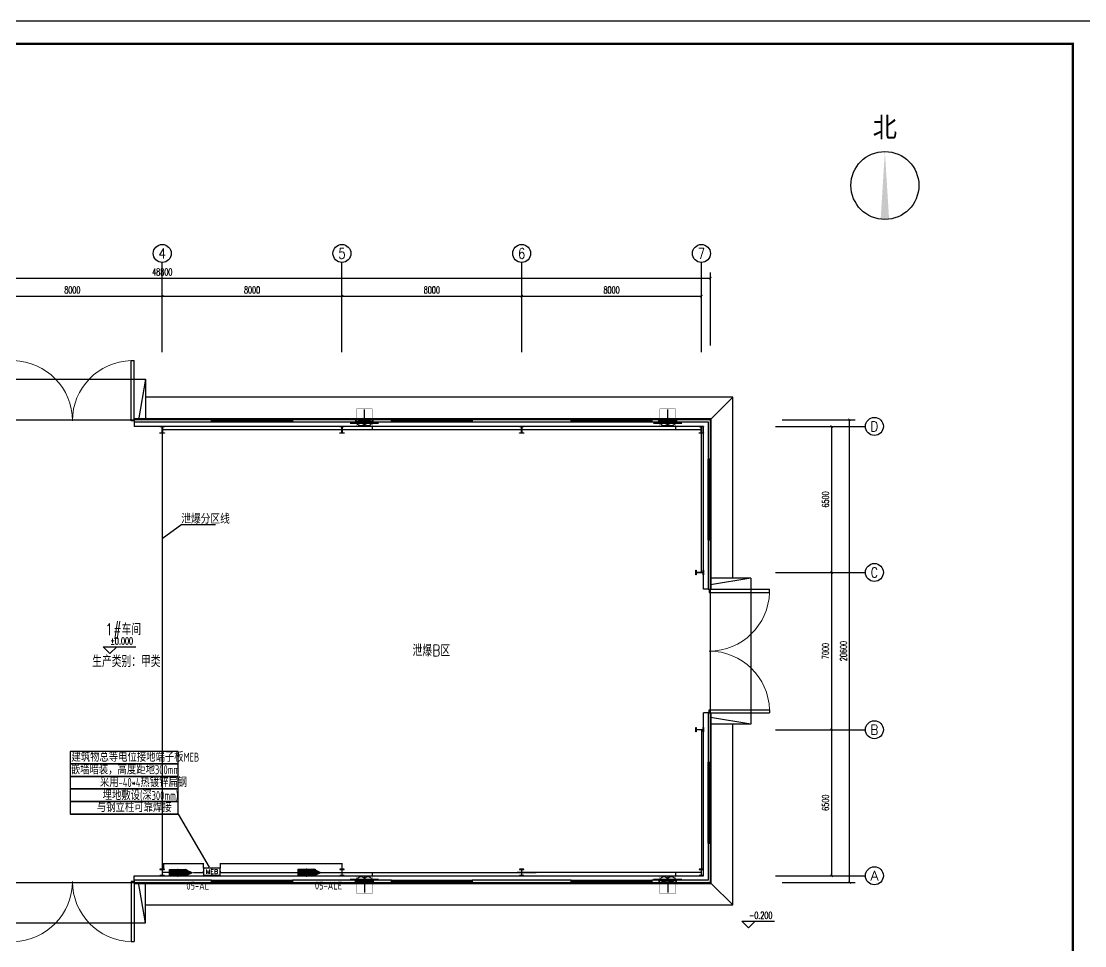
# Model space of a CAD drawing. Extents: x 1234595 to 2088511, y -80443 to 75292.
# Drawn here: x 1474440 to 1521779, y -42353 to -1201 of the extents above; entities that cross this region are included whole.
import ezdxf
from ezdxf.enums import TextEntityAlignment as Align

# ---------------------------------------------------------------- set-up
doc = ezdxf.new("R2010")
doc.units = 0
doc.header["$LTSCALE"] = 1000
doc.header["$MEASUREMENT"] = 0
doc.linetypes.add('CENTER2', pattern=[1.125, 0.75, -0.125, 0.125, -0.125])
doc.layers.get('0').update_dxf_attribs({"linetype": 'CONTINUOUS'})
doc.layers.get('Defpoints').update_dxf_attribs({"linetype": 'CONTINUOUS'})
for name, color, linetype in [('AXIS_TEXT', 7, 'CONTINUOUS'), ('DUCT-排烟中心线', 5, 'CENTER2'), ('DUCT-排烟管', 2, 'CONTINUOUS'), ('EQUIP-箱柜', 3, 'CONTINUOUS'), ('PUB_TITLE', 4, 'CONTINUOUS'), ('WIRE-接地', 4, 'CONTINUOUS'), ('建筑底图', 251, 'CONTINUOUS'), ('电气', 3, 'CONTINUOUS'), ('电气文字', 7, 'CONTINUOUS')]:
    doc.layers.add(name, color=color, linetype=linetype)
doc.styles.add('_HZTXT', font='txt.shx', dxfattribs={"width": 0.8, "bigfont": 'HZTXT.shx'})
doc.styles.add('_TCH_AXIS', font='COMPLEX', dxfattribs={"bigfont": 'GBCBIG'})
doc.styles.add('_TCH_DIM', font='SIMPLEX', dxfattribs={"bigfont": 'GBCBIG'})
doc.styles.add('_TCH_DIM_T3', font='SIMPLEX', dxfattribs={"width": 0.705882, "bigfont": 'GBCBIG'})
doc.styles.add('_TCH_LABEL', font='COMPLEX', dxfattribs={"bigfont": 'GBCBIG'})
doc.styles.add('_TEL_DIM', font='SIMPLEX', dxfattribs={"width": 0.8, "height": 3.5, "bigfont": 'HZTXT'})
doc.styles.add('COMPLEX', font='COMPLEX')
doc.styles.add('HT', font='')
doc.styles.add('SCEI', font='sceie.shx', dxfattribs={"width": 0.75, "bigfont": 'sceic.shx'})
doc.styles.add('TG_LINETYPE', font='sceie.shx', dxfattribs={"width": 0.7, "height": 3, "bigfont": 'sceic.shx'})
doc.styles.get('HT').set_extended_font_data('SimSun')
doc.linetypes.add('TG_接地', pattern='A,0.75,0,["/",TG_LINETYPE,S=0.05,R=-8.594367,X=-0.1,Y=-0.045],0.65,-0.13,0.13,-0.13', length=2)
doc.dimstyles.new('_TCH_ARCH&&100', dxfattribs={"dimtxt": 297.5, "dimasz": 100, "dimexe": 250, "dimexo": 300, "dimgap": 126.25, "dimtad": 1, "dimdec": 0, "dimzin": 0, "dimdsep": 46, "dimtxsty": '_TCH_DIM_T3', "dimblk": 'ARCHTICK', "dimcen": 0.09, "dimclrt": 7, "dimazin": 2, "dimtfac": 1, "dimtdec": 0, "dimtix": 1, "dimtmove": 2, "dimatfit": 3, "dimfxl": 0, "dimtolj": 1, "dimtzin": 0, "dimarcsym": 0})

# ---------------------------------------------------------------- blocks, each defined once
blk = doc.blocks.new('*X35')
at = {"color": 0}
for p, q in [((-250, 33), (-83, 200)), ((-250, 68), (-118, 200)), ((-250, 104), (-154, 200)), ((-250, 139), (-189, 200)), ((-250, 174), (-224, 200)), ((-247, 0), (-47, 200)), ((-212, 0), (-12, 200)), ((-177, 0), (23, 200)), ((-141, 0), (59, 200)), ((-106, 0), (94, 200)), ((-71, 0), (129, 200)), ((-35, 0), (165, 200)), ((0, 0), (200, 200)), ((35, 0), (235, 200)), ((71, 0), (250, 179)), ((106, 0), (250, 144)), ((141, 0), (250, 109)), ((177, 0), (250, 73)), ((212, 0), (250, 38)), ((247, 0), (250, 3))]:
    blk.add_line(p, q, dxfattribs=at)
blk = doc.blocks.new('$equip$00001421')
for p, q in [((0.75, 0.6), (-0.75, 0.6)), ((-0.75, 0.6), (-0.75, 0)), ((-0.75, 0), (0.75, 0)), ((0.75, 0), (0.75, 0.6))]:
    blk.add_line(p, q)
at = {"const_width": 0.6}
blk.add_lwpolyline([(-0.75, 0.3), (0.75, 0.3)], dxfattribs=at)
for p in [(-0.75, 0.3), (0, 0.6), (0, 0), (0.75, 0.3)]:
    blk.add_point(p)
at = {"xscale": 0.00300000000061118, "yscale": 0.00300000000061118, "zscale": 0.00300000000061118}
blk.add_blockref('*X35', (0, 0), dxfattribs=at)
at = {"style": '_TCH_LABEL', "flags": 9}
blk.add_attdef('A', (0, 0), '', height=0.00002, dxfattribs=at)
blk = doc.blocks.new('$equip_U$00000051(DK-xiezc)')
at = {"color": 7}
blk.add_lwpolyline([(0, -1.474, 0.6, 0, 0), (0, -2.093, 0, 0, 0)], format="xyseb", dxfattribs=at)
at = {"xscale": -1, "rotation": 270}
blk.add_blockref('$equip$00001421', (-0.3, -0.724), dxfattribs=at)
at = {"color": 7, "style": '_TEL_DIM', "flags": 1}
blk.add_attdef('A', text='', height=0.00002, dxfattribs=at).set_placement((0, 0), align=Align.MIDDLE_CENTER)
blk = doc.blocks.new('$equip$00002907')
for p, q in [((0.75, 0.6), (-0.75, 0.6)), ((-0.75, 0.6), (-0.75, 0)), ((-0.75, 0), (0.75, 0)), ((0.75, 0), (0.75, 0.6))]:
    blk.add_line(p, q)
at = {"const_width": 0.04}
blk.add_lwpolyline([(-0.75, 0.6), (-0.75, 0), (0.75, 0), (0.75, 0.6), (-0.75, 0.6), (-0.75, 0)], dxfattribs=at)
for p in [(-0.75, 0.3), (0, 0.6), (0, 0), (0.75, 0.3)]:
    blk.add_point(p)
at = {"color": 7, "style": '_TEL_DIM'}
blk.add_attdef('$TEXT$', text='', height=0.4, dxfattribs=at).set_placement((0, 0.3), align=Align.MIDDLE_CENTER)
at = {"color": 7, "style": '_TEL_DIM', "flags": 1}
for tag in ['A', 'REMARK']:
    blk.add_attdef(tag, text='', height=0.00002, dxfattribs=at).set_placement((0, 0), align=Align.MIDDLE_CENTER)
blk = doc.blocks.new('_NORTH')
blk.add_circle((0, 0), 1200)
blk.add_solid([(-1191, 149), (-1191, -149), (1200, 0)])
blk = doc.blocks.new('$DorLib2D$00000002')
for p, q in [((-0.5, 0), (-0.5, 0.4875)), ((-0.475, 0.4875), (-0.5, 0.4875)), ((-0.475, 0), (-0.475, 0.4875)), ((0.475, 0), (0.475, 0.4875)), ((0.475, 0.4875), (0.5, 0.4875)), ((0.5, 0), (0.5, 0.4875)), ((-0.5, 0), (-0.475, 0)), ((0.5, 0), (0.475, 0))]:
    blk.add_line(p, q)
at = {"lineweight": 13}
for centre, start, end in [((-0.4875, 0), 0, 88.53072), ((0.4875, 0), 91.46928, 180)]:
    blk.add_arc(centre, 0.4875, start, end, dxfattribs=at)
blk = doc.blocks.new('$TCHSYS$WIN2D')
for p, q in [((-0.5, 0.5), (0.5, 0.5)), ((-0.5, 0.5), (-0.5, -0.5)), ((0.5, 0.5), (0.5, -0.5)), ((0.5, 0.167), (-0.5, 0.167)), ((0.5, -0.167), (-0.5, -0.167)), ((-0.5, -0.5), (0.5, -0.5))]:
    blk.add_line(p, q)
blk = doc.blocks.new('_ArchTick')
at = {"color": 0, "linetype": 'ByBlock', "const_width": 0.4}
blk.add_lwpolyline([(-0.5, -0.5), (0.5, 0.5)], dxfattribs=at)
blk = doc.blocks.new('*D133')
at = {"layer": 'Defpoints', "color": 0, "transparency": 16777216}
for p in [(1508015, -32737), (1510515, -32737), (1508015, -39237)]:
    blk.add_point(p, dxfattribs=at)
at = {"layer": '建筑底图', "color": 0, "lineweight": -2, "transparency": 16777216}
for p, q in [((1508315, -32737), (1510765, -32737)), ((1510515, -39237), (1510515, -32737)), ((1508315, -39237), (1510765, -39237))]:
    blk.add_line(p, q, dxfattribs=at)
at = {"layer": '建筑底图', "color": 0, "lineweight": -2, "transparency": 16777216, "xscale": 100, "yscale": 100, "zscale": 100}
for p, rotation in [((1510515, -32737), 90), ((1510515, -39237), 270)]:
    blk.add_blockref('_ArchTick', p, dxfattribs=dict(at, rotation=rotation))
at = {"layer": '建筑底图', "color": 7, "transparency": 16777216, "insert": (1510240, -35987), "char_height": 297.5, "attachment_point": 5, "rotation": 90, "style": '_TCH_DIM_T3'}
blk.add_mtext('\\A1;6500', dxfattribs=at)
blk = doc.blocks.new('*D134')
at = {"layer": 'Defpoints', "color": 0, "transparency": 16777216}
for p in [(1508015, -25737), (1510515, -25737), (1508015, -32737)]:
    blk.add_point(p, dxfattribs=at)
at = {"layer": '建筑底图', "color": 0, "lineweight": -2, "transparency": 16777216}
for p, q in [((1508315, -25737), (1510765, -25737)), ((1510515, -32737), (1510515, -25737)), ((1508315, -32737), (1510765, -32737))]:
    blk.add_line(p, q, dxfattribs=at)
at = {"layer": '建筑底图', "color": 0, "lineweight": -2, "transparency": 16777216, "xscale": 100, "yscale": 100, "zscale": 100}
for p, rotation in [((1510515, -25737), 90), ((1510515, -32737), 270)]:
    blk.add_blockref('_ArchTick', p, dxfattribs=dict(at, rotation=rotation))
at = {"layer": '建筑底图', "color": 7, "transparency": 16777216, "insert": (1510240, -29237), "char_height": 297.5, "attachment_point": 5, "rotation": 90, "style": '_TCH_DIM_T3'}
blk.add_mtext('\\A1;7000', dxfattribs=at)
blk = doc.blocks.new('*D135')
at = {"layer": 'Defpoints', "color": 0, "transparency": 16777216}
for p in [(1508015, -19237), (1510515, -19237), (1508015, -25737)]:
    blk.add_point(p, dxfattribs=at)
at = {"layer": '建筑底图', "color": 0, "lineweight": -2, "transparency": 16777216}
for p, q in [((1508315, -19237), (1510765, -19237)), ((1510515, -25737), (1510515, -19237)), ((1508315, -25737), (1510765, -25737))]:
    blk.add_line(p, q, dxfattribs=at)
at = {"layer": '建筑底图', "color": 0, "lineweight": -2, "transparency": 16777216, "xscale": 100, "yscale": 100, "zscale": 100}
for p, rotation in [((1510515, -19237), 90), ((1510515, -25737), 270)]:
    blk.add_blockref('_ArchTick', p, dxfattribs=dict(at, rotation=rotation))
at = {"layer": '建筑底图', "color": 7, "transparency": 16777216, "insert": (1510240, -22487), "char_height": 297.5, "attachment_point": 5, "rotation": 90, "style": '_TCH_DIM_T3'}
blk.add_mtext('\\A1;6500', dxfattribs=at)
blk = doc.blocks.new('*D136')
at = {"layer": 'Defpoints', "color": 0, "transparency": 16777216}
for p in [(1508015, -18937), (1511315, -18937), (1508015, -39537)]:
    blk.add_point(p, dxfattribs=at)
at = {"layer": '建筑底图', "color": 0, "lineweight": -2, "transparency": 16777216}
for p, q in [((1508315, -18937), (1511565, -18937)), ((1511315, -39537), (1511315, -18937)), ((1508315, -39537), (1511565, -39537))]:
    blk.add_line(p, q, dxfattribs=at)
at = {"layer": '建筑底图', "color": 0, "lineweight": -2, "transparency": 16777216, "xscale": 100, "yscale": 100, "zscale": 100}
for p, rotation in [((1511315, -18937), 90), ((1511315, -39537), 270)]:
    blk.add_blockref('_ArchTick', p, dxfattribs=dict(at, rotation=rotation))
at = {"layer": '建筑底图', "color": 7, "transparency": 16777216, "insert": (1511040, -29237), "char_height": 297.5, "attachment_point": 5, "rotation": 90, "style": '_TCH_DIM_T3'}
blk.add_mtext('\\A1;20600', dxfattribs=at)
blk = doc.blocks.new('_AXISO')
blk.add_circle((0, 0), 0.5)
at = {"layer": 'AXIS_TEXT', "style": 'COMPLEX', "width": 1.041667}
blk.add_attdef('A', text='', height=0.56, dxfattribs=at).set_placement((-0.25, -0.28), (0.25, -0.28), align=Align.FIT)
blk = doc.blocks.new('*D139')
at = {"layer": 'Defpoints', "color": 0, "transparency": 16777216}
for p in [(1480715, -13437), (1472715, -15937), (1480715, -15937)]:
    blk.add_point(p, dxfattribs=at)
at = {"layer": '建筑底图', "color": 0, "lineweight": -2, "transparency": 16777216}
for p, q in [((1472715, -15637), (1472715, -13187)), ((1480715, -15637), (1480715, -13187)), ((1472715, -13437), (1480715, -13437))]:
    blk.add_line(p, q, dxfattribs=at)
at = {"layer": '建筑底图', "color": 0, "lineweight": -2, "transparency": 16777216, "xscale": 100, "yscale": 100, "zscale": 100, "rotation": 180}
blk.add_blockref('_ArchTick', (1472715, -13437), dxfattribs=at)
at = {"layer": '建筑底图', "color": 0, "lineweight": -2, "transparency": 16777216, "xscale": 100, "yscale": 100, "zscale": 100}
blk.add_blockref('_ArchTick', (1480715, -13437), dxfattribs=at)
at = {"layer": '建筑底图', "color": 7, "transparency": 16777216, "insert": (1476715, -13162), "char_height": 297.5, "attachment_point": 5, "style": '_TCH_DIM_T3'}
blk.add_mtext('\\A1;8000', dxfattribs=at)
blk = doc.blocks.new('*D140')
at = {"layer": 'Defpoints', "color": 0, "transparency": 16777216}
for p in [(1488715, -13437), (1480715, -15937), (1488715, -15937)]:
    blk.add_point(p, dxfattribs=at)
at = {"layer": '建筑底图', "color": 0, "lineweight": -2, "transparency": 16777216}
for p, q in [((1480715, -15637), (1480715, -13187)), ((1488715, -15637), (1488715, -13187)), ((1480715, -13437), (1488715, -13437))]:
    blk.add_line(p, q, dxfattribs=at)
at = {"layer": '建筑底图', "color": 0, "lineweight": -2, "transparency": 16777216, "xscale": 100, "yscale": 100, "zscale": 100, "rotation": 180}
blk.add_blockref('_ArchTick', (1480715, -13437), dxfattribs=at)
at = {"layer": '建筑底图', "color": 0, "lineweight": -2, "transparency": 16777216, "xscale": 100, "yscale": 100, "zscale": 100}
blk.add_blockref('_ArchTick', (1488715, -13437), dxfattribs=at)
at = {"layer": '建筑底图', "color": 7, "transparency": 16777216, "insert": (1484715, -13162), "char_height": 297.5, "attachment_point": 5, "style": '_TCH_DIM_T3'}
blk.add_mtext('\\A1;8000', dxfattribs=at)
blk = doc.blocks.new('*D141')
at = {"layer": 'Defpoints', "color": 0, "transparency": 16777216}
for p in [(1496715, -13437), (1488715, -15937), (1496715, -15937)]:
    blk.add_point(p, dxfattribs=at)
at = {"layer": '建筑底图', "color": 0, "lineweight": -2, "transparency": 16777216}
for p, q in [((1488715, -15637), (1488715, -13187)), ((1496715, -15637), (1496715, -13187)), ((1488715, -13437), (1496715, -13437))]:
    blk.add_line(p, q, dxfattribs=at)
at = {"layer": '建筑底图', "color": 0, "lineweight": -2, "transparency": 16777216, "xscale": 100, "yscale": 100, "zscale": 100, "rotation": 180}
blk.add_blockref('_ArchTick', (1488715, -13437), dxfattribs=at)
at = {"layer": '建筑底图', "color": 0, "lineweight": -2, "transparency": 16777216, "xscale": 100, "yscale": 100, "zscale": 100}
blk.add_blockref('_ArchTick', (1496715, -13437), dxfattribs=at)
at = {"layer": '建筑底图', "color": 7, "transparency": 16777216, "insert": (1492715, -13162), "char_height": 297.5, "attachment_point": 5, "style": '_TCH_DIM_T3'}
blk.add_mtext('\\A1;8000', dxfattribs=at)
blk = doc.blocks.new('*D142')
at = {"layer": 'Defpoints', "color": 0, "transparency": 16777216}
for p in [(1504715, -13437), (1496715, -15937), (1504715, -15937)]:
    blk.add_point(p, dxfattribs=at)
at = {"layer": '建筑底图', "color": 0, "lineweight": -2, "transparency": 16777216}
for p, q in [((1496715, -15637), (1496715, -13187)), ((1504715, -15637), (1504715, -13187)), ((1496715, -13437), (1504715, -13437))]:
    blk.add_line(p, q, dxfattribs=at)
at = {"layer": '建筑底图', "color": 0, "lineweight": -2, "transparency": 16777216, "xscale": 100, "yscale": 100, "zscale": 100, "rotation": 180}
blk.add_blockref('_ArchTick', (1496715, -13437), dxfattribs=at)
at = {"layer": '建筑底图', "color": 0, "lineweight": -2, "transparency": 16777216, "xscale": 100, "yscale": 100, "zscale": 100}
blk.add_blockref('_ArchTick', (1504715, -13437), dxfattribs=at)
at = {"layer": '建筑底图', "color": 7, "transparency": 16777216, "insert": (1500715, -13162), "char_height": 297.5, "attachment_point": 5, "style": '_TCH_DIM_T3'}
blk.add_mtext('\\A1;8000', dxfattribs=at)
blk = doc.blocks.new('*D143')
at = {"layer": 'Defpoints', "color": 0, "transparency": 16777216}
for p in [(1505115, -12637), (1456315, -15937), (1505115, -15937)]:
    blk.add_point(p, dxfattribs=at)
at = {"layer": '建筑底图', "color": 0, "lineweight": -2, "transparency": 16777216}
for p, q in [((1456315, -15637), (1456315, -12387)), ((1456315, -12637), (1505115, -12637)), ((1505115, -15637), (1505115, -12387))]:
    blk.add_line(p, q, dxfattribs=at)
at = {"layer": '建筑底图', "color": 0, "lineweight": -2, "transparency": 16777216, "xscale": 100, "yscale": 100, "zscale": 100, "rotation": 180}
blk.add_blockref('_ArchTick', (1456315, -12637), dxfattribs=at)
at = {"layer": '建筑底图', "color": 0, "lineweight": -2, "transparency": 16777216, "xscale": 100, "yscale": 100, "zscale": 100}
blk.add_blockref('_ArchTick', (1505115, -12637), dxfattribs=at)
at = {"layer": '建筑底图', "color": 7, "transparency": 16777216, "insert": (1480715, -12362), "char_height": 297.5, "attachment_point": 5, "style": '_TCH_DIM_T3'}
blk.add_mtext('\\A1;48800', dxfattribs=at)
blk = doc.blocks.new('SEF-550')
at = {"color": 2}
blk.add_line((-150, 630, -5400), (-150, -630, -5400), dxfattribs=at)
at = {"color": 2, "const_width": 20, "elevation": -2700}
blk.add_lwpolyline([(-300, 350), (-300, -350)], dxfattribs=at)
for centre in [(-150, 158, -2700), (-150, -157, -2700)]:
    blk.add_ellipse(centre, major_axis=(0, -158), ratio=0.68873)
at = {"layer": 'DUCT-排烟中心线'}
blk.add_line((0, 0), (-790, 0), dxfattribs=at)
at = {"layer": 'DUCT-排烟管', "const_width": 15}
for points in [[(0, 350), (-790, 350)], [(-790, 350), (-790, -350)], [(0, -350), (0, 350)], [(-790, -350), (0, -350)]]:
    blk.add_lwpolyline(points, dxfattribs=at)

msp = doc.modelspace()

# ---------------------------------------------------------------- hatches: boundary and pattern name
at = {"layer": '建筑底图'}
for points in [[(1482915.1, -18936.9), (1479465.1, -18936.9), (1479495.1, -18966.9), (1482885.1, -18966.9)], [(1479465.1, -18936.9), (1479465.1, -19036.9), (1479495.1, -19006.9), (1479495.1, -18966.9)], [(1479465.1, -19036.9), (1482915.1, -19036.9), (1482885.1, -19006.9), (1479495.1, -19006.9)], [(1480725.1, -19520.9), (1480815.1, -19520.9), (1480815.1, -19536.9), (1480615.1, -19536.9), (1480615.1, -19520.9), (1480705.1, -19520.9), (1480705.1, -19252.9), (1480615.1, -19252.9), (1480615.1, -19236.9), (1480815.1, -19236.9), (1480815.1, -19252.9), (1480725.1, -19252.9)], [(1482915.1, -19036.9), (1482915.1, -18936.9), (1482885.1, -18966.9), (1482885.1, -19006.9)], [(1490915.1, -18936.9), (1486515.1, -18936.9), (1486545.1, -18966.9), (1490885.1, -18966.9)], [(1486515.1, -18936.9), (1486515.1, -19036.9), (1486545.1, -19006.9), (1486545.1, -18966.9)], [(1486515.1, -19036.9), (1490915.1, -19036.9), (1490885.1, -19006.9), (1486545.1, -19006.9)], [(1488725.1, -19520.9), (1488815.1, -19520.9), (1488815.1, -19536.9), (1488615.1, -19536.9), (1488615.1, -19520.9), (1488705.1, -19520.9), (1488705.1, -19252.9), (1488615.1, -19252.9), (1488615.1, -19236.9), (1488815.1, -19236.9), (1488815.1, -19252.9), (1488725.1, -19252.9)], [(1490915.1, -19036.9), (1490915.1, -18936.9), (1490885.1, -18966.9), (1490885.1, -19006.9)], [(1498915.1, -18936.9), (1494515.1, -18936.9), (1494545.1, -18966.9), (1498885.1, -18966.9)], [(1494515.1, -18936.9), (1494515.1, -19036.9), (1494545.1, -19006.9), (1494545.1, -18966.9)], [(1494515.1, -19036.9), (1498915.1, -19036.9), (1498885.1, -19006.9), (1494545.1, -19006.9)], [(1496725.1, -19520.9), (1496815.1, -19520.9), (1496815.1, -19536.9), (1496615.1, -19536.9), (1496615.1, -19520.9), (1496705.1, -19520.9), (1496705.1, -19252.9), (1496615.1, -19252.9), (1496615.1, -19236.9), (1496815.1, -19236.9), (1496815.1, -19252.9), (1496725.1, -19252.9)], [(1498915.1, -19036.9), (1498915.1, -18936.9), (1498885.1, -18966.9), (1498885.1, -19006.9)], [(1505115.1, -18936.9), (1502515.1, -18936.9), (1502545.1, -18966.9), (1505085.1, -18966.9)], [(1502515.1, -18936.9), (1502515.1, -19036.9), (1502545.1, -19006.9), (1502545.1, -18966.9)], [(1502515.1, -19036.9), (1505015.1, -19036.9), (1505045.1, -19006.9), (1502545.1, -19006.9)], [(1504725.1, -19520.9), (1504815.1, -19520.9), (1504815.1, -19536.9), (1504615.1, -19536.9), (1504615.1, -19520.9), (1504705.1, -19520.9), (1504705.1, -19252.9), (1504615.1, -19252.9), (1504615.1, -19236.9), (1504815.1, -19236.9), (1504815.1, -19252.9), (1504725.1, -19252.9)], [(1505015.1, -19036.9), (1505015.1, -20686.9), (1505045.1, -20656.9), (1505045.1, -19006.9)], [(1505115.1, -20686.9), (1505115.1, -18936.9), (1505085.1, -18966.9), (1505085.1, -20656.9)], [(1505015.1, -20686.9), (1505115.1, -20686.9), (1505085.1, -20656.9), (1505045.1, -20656.9)], [(1505115.1, -24286.9), (1505015.1, -24286.9), (1505045.1, -24316.9), (1505085.1, -24316.9)], [(1505015.1, -24286.9), (1505015.1, -26486.9), (1505045.1, -26456.9), (1505045.1, -24316.9)], [(1505115.1, -26486.9), (1505115.1, -24286.9), (1505085.1, -24316.9), (1505085.1, -26456.9)], [(1504799.1, -25726.9), (1504799.1, -25636.9), (1504815.1, -25636.9), (1504815.1, -25836.9), (1504799.1, -25836.9), (1504799.1, -25746.9), (1504481.1, -25746.9), (1504481.1, -25836.9), (1504465.1, -25836.9), (1504465.1, -25636.9), (1504481.1, -25636.9), (1504481.1, -25726.9)], [(1505015.1, -26486.9), (1505115.1, -26486.9), (1505085.1, -26456.9), (1505045.1, -26456.9)], [(1505115.1, -31986.9), (1505015.1, -31986.9), (1505045.1, -32016.9), (1505085.1, -32016.9)], [(1505015.1, -31986.9), (1505015.1, -34186.9), (1505045.1, -34156.9), (1505045.1, -32016.9)], [(1505115.1, -34186.9), (1505115.1, -31986.9), (1505085.1, -32016.9), (1505085.1, -34156.9)], [(1504799.1, -32726.9), (1504799.1, -32636.9), (1504815.1, -32636.9), (1504815.1, -32836.9), (1504799.1, -32836.9), (1504799.1, -32746.9), (1504481.1, -32746.9), (1504481.1, -32836.9), (1504465.1, -32836.9), (1504465.1, -32636.9), (1504481.1, -32636.9), (1504481.1, -32726.9)], [(1505015.1, -34186.9), (1505115.1, -34186.9), (1505085.1, -34156.9), (1505045.1, -34156.9)], [(1505115.1, -37786.9), (1505015.1, -37786.9), (1505045.1, -37816.9), (1505085.1, -37816.9)], [(1505015.1, -37786.9), (1505015.1, -39436.9), (1505045.1, -39466.9), (1505045.1, -37816.9)], [(1505115.1, -39536.9), (1505115.1, -37786.9), (1505085.1, -37816.9), (1505085.1, -39506.9)], [(1480725.1, -38952.9), (1480815.1, -38952.9), (1480815.1, -38936.9), (1480615.1, -38936.9), (1480615.1, -38952.9), (1480705.1, -38952.9), (1480705.1, -39220.9), (1480615.1, -39220.9), (1480615.1, -39236.9), (1480815.1, -39236.9), (1480815.1, -39220.9), (1480725.1, -39220.9)], [(1488725.1, -38952.9), (1488815.1, -38952.9), (1488815.1, -38936.9), (1488615.1, -38936.9), (1488615.1, -38952.9), (1488705.1, -38952.9), (1488705.1, -39220.9), (1488615.1, -39220.9), (1488615.1, -39236.9), (1488815.1, -39236.9), (1488815.1, -39220.9), (1488725.1, -39220.9)], [(1496725.1, -38952.9), (1496815.1, -38952.9), (1496815.1, -38936.9), (1496615.1, -38936.9), (1496615.1, -38952.9), (1496705.1, -38952.9), (1496705.1, -39220.9), (1496615.1, -39220.9), (1496615.1, -39236.9), (1496815.1, -39236.9), (1496815.1, -39220.9), (1496725.1, -39220.9)], [(1504725.1, -38952.9), (1504815.1, -38952.9), (1504815.1, -38936.9), (1504615.1, -38936.9), (1504615.1, -38952.9), (1504705.1, -38952.9), (1504705.1, -39220.9), (1504615.1, -39220.9), (1504615.1, -39236.9), (1504815.1, -39236.9), (1504815.1, -39220.9), (1504725.1, -39220.9)], [(1482915.1, -39436.9), (1479465.1, -39436.9), (1479495.1, -39466.9), (1482885.1, -39466.9)], [(1479465.1, -39436.9), (1479465.1, -39536.9), (1479495.1, -39506.9), (1479495.1, -39466.9)], [(1479465.1, -39536.9), (1482915.1, -39536.9), (1482885.1, -39506.9), (1479495.1, -39506.9)], [(1482915.1, -39536.9), (1482915.1, -39436.9), (1482885.1, -39466.9), (1482885.1, -39506.9)], [(1490915.1, -39436.9), (1486515.1, -39436.9), (1486545.1, -39466.9), (1490885.1, -39466.9)], [(1486515.1, -39436.9), (1486515.1, -39536.9), (1486545.1, -39506.9), (1486545.1, -39466.9)], [(1486515.1, -39536.9), (1490915.1, -39536.9), (1490885.1, -39506.9), (1486545.1, -39506.9)], [(1490915.1, -39536.9), (1490915.1, -39436.9), (1490885.1, -39466.9), (1490885.1, -39506.9)], [(1498915.1, -39436.9), (1494515.1, -39436.9), (1494545.1, -39466.9), (1498885.1, -39466.9)], [(1494515.1, -39436.9), (1494515.1, -39536.9), (1494545.1, -39506.9), (1494545.1, -39466.9)], [(1494515.1, -39536.9), (1498915.1, -39536.9), (1498885.1, -39506.9), (1494545.1, -39506.9)], [(1498915.1, -39536.9), (1498915.1, -39436.9), (1498885.1, -39466.9), (1498885.1, -39506.9)], [(1505015.1, -39436.9), (1502515.1, -39436.9), (1502545.1, -39466.9), (1505045.1, -39466.9)], [(1502515.1, -39436.9), (1502515.1, -39536.9), (1502545.1, -39506.9), (1502545.1, -39466.9)], [(1502515.1, -39536.9), (1505115.1, -39536.9), (1505085.1, -39506.9), (1502545.1, -39506.9)]]:
    msp.add_hatch(color=256, dxfattribs=at).paths.add_polyline_path(points)

# ---------------------------------------------------------------- linework, layer by layer
at = {"layer": 'PUB_TITLE', "color": 4}
msp.add_lwpolyline([(1438154.2, -60600.6), (1522254.2, -60600.6), (1522254.2, -1200.6), (1438154.2, -1200.6)], close=True, dxfattribs=at)
at = {"layer": 'PUB_TITLE', "color": 4, "const_width": 100}
msp.add_lwpolyline([(1440654.2, -59600.6), (1521254.2, -59600.6), (1521254.2, -2200.6), (1440654.2, -2200.6)], close=True, dxfattribs=at)
at = {"layer": 'WIRE-接地', "linetype": 'TG_接地', "const_width": 60}
for points in [[(1480705.1, -19386.9), (1504715.1, -19386.9)], [(1490065.1, -19236.9), (1490065.1, -19386.9)], [(1503565, -19236.9), (1503565, -19386.9)], [(1504715.1, -19536.9), (1504718.3, -25726.9)], [(1504721.9, -32726.9), (1504725.1, -38952.9)], [(1482548.5, -38904.1), (1482548.5, -38700.4), (1480772.9, -38700.4), (1480772.9, -38936.9)], [(1483298.5, -38904.1), (1483298.5, -38698.9), (1488715.1, -38698.9), (1488715.1, -38936.9)], [(1481099.8, -39086.9), (1480725.1, -39086.9)], [(1482548.5, -39103.4), (1482104, -39103.7)], [(1486774.1, -39100.2), (1483298.5, -39102.8)], [(1504705.1, -39086.9), (1487774.1, -39099.5)], [(1490065.1, -39236.9), (1490065, -39097.8)], [(1503565.1, -39236.9), (1503565, -39087.7)]]:
    msp.add_lwpolyline(points, dxfattribs=at)
at = {"layer": '建筑底图'}
for p, q in [((1480715.1, -15936.9), (1480715.1, -11936.9)), ((1488715.1, -15936.9), (1488715.1, -11936.9)), ((1496715.1, -15936.9), (1496715.1, -11936.9)), ((1504715.1, -15936.9), (1504715.1, -11936.9)), ((1473465.1, -17136.9), (1479965.1, -17136.9)), ((1479965.1, -17136.9), (1479665.1, -18936.9)), ((1479965.1, -17136.9), (1479965.1, -18936.9)), ((1505155.1, -18896.9), (1506115.1, -17936.9)), ((1479465.1, -18936.9), (1479465.1, -18896.9)), ((1473965.1, -18936.9), (1479465.1, -18936.9)), ((1482915.1, -18936.9), (1479465.1, -18936.9)), ((1479465.1, -18936.9), (1479465.1, -19036.9)), ((1479465.1, -19036.9), (1479465.1, -19236.9)), ((1479465.1, -19036.9), (1482915.1, -19036.9)), ((1482915.1, -19036.9), (1482915.1, -18936.9)), ((1490915.1, -18936.9), (1486515.1, -18936.9)), ((1486515.1, -18936.9), (1486515.1, -19036.9)), ((1486515.1, -19036.9), (1490915.1, -19036.9)), ((1490915.1, -19036.9), (1490915.1, -18936.9)), ((1498915.1, -18936.9), (1494515.1, -18936.9)), ((1494515.1, -18936.9), (1494515.1, -19036.9)), ((1494515.1, -19036.9), (1498915.1, -19036.9)), ((1498915.1, -19036.9), (1498915.1, -18936.9)), ((1505115.1, -18936.9), (1502515.1, -18936.9)), ((1502515.1, -18936.9), (1502515.1, -19036.9)), ((1502515.1, -19036.9), (1505015.1, -19036.9)), ((1505015.1, -19036.9), (1505015.1, -20686.9)), ((1505115.1, -20686.9), (1505115.1, -18936.9)), ((1508015.1, -19236.9), (1512015.1, -19236.9)), ((1505015.1, -20686.9), (1505115.1, -20686.9)), ((1481581, -23604), (1480715.1, -24233.9)), ((1481581, -23604), (1483084.7, -23604)), ((1505115.1, -24286.9), (1505015.1, -24286.9)), ((1505015.1, -24286.9), (1505015.1, -26486.9)), ((1505115.1, -26486.9), (1505115.1, -24286.9)), ((1506915.1, -25986.9), (1505115.1, -26286.9)), ((1506915.1, -25986.9), (1505115.1, -25986.9)), ((1506915.1, -25986.9), (1506915.1, -32486.9)), ((1508015.1, -25736.9), (1512015.1, -25736.9)), ((1505015.1, -26486.9), (1504815.1, -26486.9)), ((1505015.1, -26486.9), (1505115.1, -26486.9)), ((1505115.1, -26486.9), (1505155.1, -26486.9)), ((1505115.1, -31986.9), (1505115.1, -26486.9)), ((1478387.5, -29341.7), (1478087.5, -29041.7)), ((1478087.5, -29041.7), (1479537.5, -29041.7)), ((1478387.5, -29341.7), (1478687.5, -29041.7)), ((1505015.1, -31986.9), (1504815.1, -31986.9)), ((1505115.1, -31986.9), (1505015.1, -31986.9)), ((1505015.1, -31986.9), (1505015.1, -34186.9)), ((1505115.1, -31986.9), (1505155.1, -31986.9)), ((1505115.1, -34186.9), (1505115.1, -31986.9)), ((1506915.1, -32486.9), (1505115.1, -32186.9)), ((1506915.1, -32486.9), (1505115.1, -32486.9)), ((1508015.1, -32736.9), (1512015.1, -32736.9)), ((1505015.1, -34186.9), (1505115.1, -34186.9)), ((1505115.1, -37786.9), (1505015.1, -37786.9)), ((1505015.1, -37786.9), (1505015.1, -39436.9)), ((1505115.1, -39536.9), (1505115.1, -37786.9)), ((1479465.1, -39436.9), (1479465.1, -39236.9)), ((1508015.1, -39236.9), (1512015.1, -39236.9)), ((1473965.1, -39536.9), (1479465.1, -39536.9)), ((1482915.1, -39436.9), (1479465.1, -39436.9)), ((1479465.1, -39436.9), (1479465.1, -39536.9)), ((1479465.1, -39536.9), (1479465.1, -39576.9)), ((1479465.1, -39536.9), (1482915.1, -39536.9)), ((1479965.1, -41336.9), (1479665.1, -39536.9)), ((1479965.1, -41336.9), (1479965.1, -39536.9)), ((1482915.1, -39536.9), (1482915.1, -39436.9)), ((1490915.1, -39436.9), (1486515.1, -39436.9)), ((1486515.1, -39436.9), (1486515.1, -39536.9)), ((1486515.1, -39536.9), (1490915.1, -39536.9)), ((1490915.1, -39536.9), (1490915.1, -39436.9)), ((1498915.1, -39436.9), (1494515.1, -39436.9)), ((1494515.1, -39436.9), (1494515.1, -39536.9)), ((1494515.1, -39536.9), (1498915.1, -39536.9)), ((1498915.1, -39536.9), (1498915.1, -39436.9)), ((1505015.1, -39436.9), (1502515.1, -39436.9)), ((1502515.1, -39436.9), (1502515.1, -39536.9)), ((1502515.1, -39536.9), (1505115.1, -39536.9)), ((1505155.1, -39576.9), (1506115.1, -40536.9)), ((1473465.1, -41336.9), (1479965.1, -41336.9)), ((1506813.7, -41553.3), (1506513.7, -41253.3)), ((1506513.7, -41253.3), (1507963.7, -41253.3)), ((1506813.7, -41553.3), (1507113.7, -41253.3))]:
    msp.add_line(p, q, dxfattribs=at)
for points in [[(1506115.1, -25986.9), (1506115.1, -17936.9), (1479965.1, -17936.9)], [(1505155.1, -26486.9), (1505155.1, -18896.9), (1479465.1, -18896.9)], [(1504815.1, -26486.9), (1504815.1, -19236.9), (1479465.1, -19236.9)], [(1489322.6, -19036.9), (1490107.6, -19036.9), (1490107.6, -18936.9), (1489322.6, -18936.9), (1489322.6, -19036.9)], [(1503607.6, -19036.9), (1502822.6, -19036.9), (1502822.6, -18936.9), (1503607.6, -18936.9), (1503607.6, -19036.9)], [(1480715.1, -19536.9), (1480715.1, -38936.9)], [(1479465.1, -39236.9), (1504815.1, -39236.9), (1504815.1, -31986.9)], [(1479465.1, -39576.9), (1505155.1, -39576.9), (1505155.1, -31986.9)], [(1479965.1, -40536.9), (1506115.1, -40536.9), (1506115.1, -32486.9)], [(1489322.6, -39436.9), (1490107.6, -39436.9), (1490107.6, -39536.9), (1489322.6, -39536.9), (1489322.6, -39436.9)], [(1503607.6, -39436.9), (1502822.6, -39436.9), (1502822.6, -39536.9), (1503607.6, -39536.9), (1503607.6, -39436.9)]]:
    msp.add_lwpolyline(points, dxfattribs=at)
for points in [[(1480615.1, -19236.9), (1480815.1, -19236.9), (1480815.1, -19252.9), (1480725.1, -19252.9), (1480725.1, -19520.9), (1480815.1, -19520.9), (1480815.1, -19536.9), (1480615.1, -19536.9), (1480615.1, -19520.9), (1480705.1, -19520.9), (1480705.1, -19252.9), (1480615.1, -19252.9)], [(1488615.1, -19236.9), (1488815.1, -19236.9), (1488815.1, -19252.9), (1488725.1, -19252.9), (1488725.1, -19520.9), (1488815.1, -19520.9), (1488815.1, -19536.9), (1488615.1, -19536.9), (1488615.1, -19520.9), (1488705.1, -19520.9), (1488705.1, -19252.9), (1488615.1, -19252.9)], [(1489337.6, -19021.9), (1490092.6, -19021.9), (1490092.6, -18951.9), (1489337.6, -18951.9)], [(1496615.1, -19236.9), (1496815.1, -19236.9), (1496815.1, -19252.9), (1496725.1, -19252.9), (1496725.1, -19520.9), (1496815.1, -19520.9), (1496815.1, -19536.9), (1496615.1, -19536.9), (1496615.1, -19520.9), (1496705.1, -19520.9), (1496705.1, -19252.9), (1496615.1, -19252.9)], [(1503592.6, -19021.9), (1502837.6, -19021.9), (1502837.6, -18951.9), (1503592.6, -18951.9)], [(1504615.1, -19236.9), (1504815.1, -19236.9), (1504815.1, -19252.9), (1504725.1, -19252.9), (1504725.1, -19520.9), (1504815.1, -19520.9), (1504815.1, -19536.9), (1504615.1, -19536.9), (1504615.1, -19520.9), (1504705.1, -19520.9), (1504705.1, -19252.9), (1504615.1, -19252.9)], [(1504465.1, -25836.9), (1504465.1, -25636.9), (1504481.1, -25636.9), (1504481.1, -25726.9), (1504799.1, -25726.9), (1504799.1, -25636.9), (1504815.1, -25636.9), (1504815.1, -25836.9), (1504799.1, -25836.9), (1504799.1, -25746.9), (1504481.1, -25746.9), (1504481.1, -25836.9)], [(1504465.1, -32836.9), (1504465.1, -32636.9), (1504481.1, -32636.9), (1504481.1, -32726.9), (1504799.1, -32726.9), (1504799.1, -32636.9), (1504815.1, -32636.9), (1504815.1, -32836.9), (1504799.1, -32836.9), (1504799.1, -32746.9), (1504481.1, -32746.9), (1504481.1, -32836.9)], [(1480615.1, -39236.9), (1480815.1, -39236.9), (1480815.1, -39220.9), (1480725.1, -39220.9), (1480725.1, -38952.9), (1480815.1, -38952.9), (1480815.1, -38936.9), (1480615.1, -38936.9), (1480615.1, -38952.9), (1480705.1, -38952.9), (1480705.1, -39220.9), (1480615.1, -39220.9)], [(1488615.1, -39236.9), (1488815.1, -39236.9), (1488815.1, -39220.9), (1488725.1, -39220.9), (1488725.1, -38952.9), (1488815.1, -38952.9), (1488815.1, -38936.9), (1488615.1, -38936.9), (1488615.1, -38952.9), (1488705.1, -38952.9), (1488705.1, -39220.9), (1488615.1, -39220.9)], [(1496615.1, -39236.9), (1496815.1, -39236.9), (1496815.1, -39220.9), (1496725.1, -39220.9), (1496725.1, -38952.9), (1496815.1, -38952.9), (1496815.1, -38936.9), (1496615.1, -38936.9), (1496615.1, -38952.9), (1496705.1, -38952.9), (1496705.1, -39220.9), (1496615.1, -39220.9)], [(1504615.1, -39236.9), (1504815.1, -39236.9), (1504815.1, -39220.9), (1504725.1, -39220.9), (1504725.1, -38952.9), (1504815.1, -38952.9), (1504815.1, -38936.9), (1504615.1, -38936.9), (1504615.1, -38952.9), (1504705.1, -38952.9), (1504705.1, -39220.9), (1504615.1, -39220.9)], [(1489337.6, -39451.9), (1490092.6, -39451.9), (1490092.6, -39521.9), (1489337.6, -39521.9)], [(1503592.6, -39451.9), (1502837.6, -39451.9), (1502837.6, -39521.9), (1503592.6, -39521.9)]]:
    msp.add_lwpolyline(points, close=True, dxfattribs=at)
at = {"layer": '电气', "color": 6, "linetype": 'Continuous'}
for p, q in [((1481421.9, -34258.8), (1476611.7, -34258.8)), ((1481367.6, -34258.8), (1476611.7, -34258.8)), ((1481421.9, -34816.5), (1476611.7, -34816.5)), ((1481367.6, -34816.5), (1476611.7, -34816.5)), ((1481421.9, -35932.1), (1476611.7, -35932.1)), ((1481367.6, -35932.1), (1476611.7, -35932.1)), ((1481421.9, -36489.8), (1476611.7, -36489.8)), ((1481367.6, -36489.8), (1476611.7, -36489.8)), ((1481421.9, -36489.8), (1482804.9, -38855.4))]:
    msp.add_line(p, q, dxfattribs=at)
for points in [[(1476611.7, -34258.8), (1481421.9, -34258.8), (1481421.9, -33701), (1476611.7, -33701)], [(1476611.7, -34816.5), (1481421.9, -34816.5), (1481421.9, -34258.8), (1476611.7, -34258.8)], [(1476611.7, -35374.3), (1481421.9, -35374.3), (1481421.9, -34816.5), (1476611.7, -34816.5)], [(1476611.7, -35932.1), (1481421.9, -35932.1), (1481421.9, -35374.3), (1476611.7, -35374.3)], [(1476611.7, -36489.8), (1481421.9, -36489.8), (1481421.9, -35932.1), (1476611.7, -35932.1)]]:
    msp.add_lwpolyline(points, close=True, dxfattribs=at)

# ---------------------------------------------------------------- block references
at = {"xscale": -1, "rotation": 89.99999999995683}
for p in [(1489715.1, -19236.9), (1503215.1, -19236.9)]:
    msp.add_blockref('SEF-550', p, dxfattribs=at)
at = {"rotation": 89.9999999999568}
for p in [(1489715.1, -39236.9), (1503215.1, -39236.9)]:
    msp.add_blockref('SEF-550', p, dxfattribs=at)
at = {"layer": 'EQUIP-箱柜', "xscale": 503.2320000000764, "yscale": 503.2320000000764, "zscale": 503.2320000000764, "rotation": 89.99999999999999}
for p in [(1481050.5, -39103.7), (1486774.1, -39097.8)]:
    msp.add_blockref('$equip_U$00000051(DK-xiezc)', p, dxfattribs=at)
at = {"layer": 'EQUIP-箱柜', "xscale": 500, "yscale": 500, "zscale": 500}
msp.add_blockref('$equip$00002907', (1482923.5, -39204.1), dxfattribs=at).add_auto_attribs({'$TEXT$': 'MEB'})
at = {"layer": '建筑底图', "rotation": 90}
for name, p, xscale, yscale, zscale in [('_NORTH', (1512882.8, -8509.9, -12083.9), 1.260000000009313, 1.260000000009313, 1.260000000009313), ('$TCHSYS$WIN2D', (1505065.1, -22486.9), 3600, 100, 3600), ('$DorLib2D$00000002', (1505065.1, -29236.9), -5500, -5500, -5500), ('$TCHSYS$WIN2D', (1505065.1, -35986.9), 3600, 100, 3600)]:
    msp.add_blockref(name, p, dxfattribs=dict(at, xscale=xscale, yscale=yscale, zscale=zscale))
at = {"layer": '建筑底图'}
ref = msp.add_blockref('_AXISO', (1480715.1, -11536.9), dxfattribs=dict(at, xscale=800, yscale=800, zscale=800))
ref.add_attrib('A', '4', dxfattribs={"layer": 'AXIS_TEXT', "color": 0, "height": 445.4, "style": '_TCH_AXIS'}).set_placement((1480545.4, -11759.6), (1480884.8, -11759.6), align=Align.FIT)
ref = msp.add_blockref('_AXISO', (1488715.1, -11536.9), dxfattribs=dict(at, xscale=800, yscale=800, zscale=800))
ref.add_attrib('A', '5', dxfattribs={"layer": 'AXIS_TEXT', "color": 0, "height": 465.9, "style": '_TCH_AXIS'}).set_placement((1488559.7, -11769.9), (1488870.4, -11769.9), align=Align.FIT)
ref = msp.add_blockref('_AXISO', (1496715.1, -11536.9), dxfattribs=dict(at, xscale=800, yscale=800, zscale=800))
ref.add_attrib('A', '6', dxfattribs={"layer": 'AXIS_TEXT', "color": 0, "height": 465.9, "style": '_TCH_AXIS'}).set_placement((1496559.7, -11769.9), (1496870.4, -11769.9), align=Align.FIT)
ref = msp.add_blockref('_AXISO', (1504715.1, -11536.9), dxfattribs=dict(at, xscale=800, yscale=800, zscale=800))
ref.add_attrib('A', '7', dxfattribs={"layer": 'AXIS_TEXT', "color": 0, "height": 465.9, "style": '_TCH_AXIS'}).set_placement((1504559.7, -11769.9), (1504870.4, -11769.9), align=Align.FIT)
for name, p, xscale, yscale, zscale in [('$DorLib2D$00000002', (1476715.1, -18986.9), 5500, 5500, 5500), ('$TCHSYS$WIN2D', (1484715.1, -18986.9), 3600, -100, 3600), ('$TCHSYS$WIN2D', (1492715.1, -18986.9), 3600, -100, 3600), ('$TCHSYS$WIN2D', (1500715.1, -18986.9), 3600, -100, 3600), ('$DorLib2D$00000002', (1476715.1, -39486.9), 5500, -5500, 5500), ('$TCHSYS$WIN2D', (1484715.1, -39486.9), 3600, 100, 3600), ('$TCHSYS$WIN2D', (1492715.1, -39486.9), 3600, 100, 3600), ('$TCHSYS$WIN2D', (1500715.1, -39486.9), 3600, 100, 3600)]:
    msp.add_blockref(name, p, dxfattribs=dict(at, xscale=xscale, yscale=yscale, zscale=zscale))
ref = msp.add_blockref('_AXISO', (1512415.1, -19236.9), dxfattribs=dict(at, xscale=800, yscale=800, zscale=800))
ref.add_attrib('A', 'D', dxfattribs={"layer": 'AXIS_TEXT', "color": 0, "height": 435.3, "style": '_TCH_AXIS'}).set_placement((1512238.9, -19454.5), (1512591.2, -19454.5), align=Align.FIT)
ref = msp.add_blockref('_AXISO', (1512415.1, -25736.9), dxfattribs=dict(at, xscale=800, yscale=800, zscale=800))
ref.add_attrib('A', 'C', dxfattribs={"layer": 'AXIS_TEXT', "color": 0, "height": 455.7, "style": '_TCH_AXIS'}).set_placement((1512252.3, -25964.7), (1512577.8, -25964.7), align=Align.FIT)
ref = msp.add_blockref('_AXISO', (1512415.1, -32736.9), dxfattribs=dict(at, xscale=800, yscale=800, zscale=800))
ref.add_attrib('A', 'B', dxfattribs={"layer": 'AXIS_TEXT', "color": 0, "height": 435.3, "style": '_TCH_AXIS'}).set_placement((1512238.9, -32954.5), (1512591.2, -32954.5), align=Align.FIT)
ref = msp.add_blockref('_AXISO', (1512415.1, -39236.9), dxfattribs=dict(at, xscale=800, yscale=800, zscale=800))
ref.add_attrib('A', 'A', dxfattribs={"layer": 'AXIS_TEXT', "color": 0, "height": 425.2, "style": '_TCH_AXIS'}).set_placement((1512232.8, -39449.5), (1512597.3, -39449.5), align=Align.FIT)

# ---------------------------------------------------------------- texts
for s, height, style, width, p in [('北', 900.8, 'HT', 0.88, (1512341.2, -6361.7, -12083.9)), ('泄爆分区线', 400, '_HZTXT', 0.8, (1481563.3, -23565.6)), ('1#车间', 517.24, '_HZTXT', 0.8, (1478177.9, -28524.8)), ('%%P0.000', 297.5, '_TCH_DIM', 0.705882, (1478407.5, -28936.7)), ('泄爆B区', 517.24, '_HZTXT', 0.8, (1491858.6, -29468.8)), ('生产类别：甲类', 517.24, '_HZTXT', 0.8, (1477598.1, -29949.8)), ('-0.200', 297.5, '_TCH_DIM', 0.705882, (1506833.7, -41148.3))]:
    msp.add_text(s, height=height, dxfattribs=dict(at, style=style, width=width)).set_placement(p)
at = {"layer": '电气', "color": 6, "linetype": 'Continuous', "style": 'SCEI', "width": 0.8}
for s, p in [('建筑物总等电位接地端子板MEB', (1476672.7, -34159.6)), ('嵌墙暗装，高度距地300mm', (1476646.6, -34717.3)), ('采用-40*4热镀锌扁钢', (1477942.9, -35285)), ('埋地敷设(深300mm)', (1478061.4, -35866.9, -332.1)), ('与钢立柱可靠焊接', (1477805.7, -36400.6))]:
    msp.add_text(s, height=400, dxfattribs=at).set_placement(p)
at = {"layer": '电气文字', "style": 'SCEI', "width": 0.8}
for s, p in [('05-AL', (1481789.7, -39856.4)), ('05-ALE', (1487513.3, -39850.4))]:
    msp.add_text(s, height=350, dxfattribs=at).set_placement(p)

# ---------------------------------------------------------------- dimensions: what is measured, and where the dimension line sits
at = {"layer": '建筑底图'}
for p1, p2, distance, picture, middle in [((1456315.1, -15936.9), (1505115.1, -15936.9), 3300, '*D143', (1480715.1, -12361.9)), ((1472715.1, -15936.9), (1480715.1, -15936.9), 2500, '*D139', (1476715.1, -13161.9)), ((1480715.1, -15936.9), (1488715.1, -15936.9), 2500, '*D140', (1484715.1, -13161.9)), ((1488715.1, -15936.9), (1496715.1, -15936.9), 2500, '*D141', (1492715.1, -13161.9)), ((1496715.1, -15936.9), (1504715.1, -15936.9), 2500, '*D142', (1500715.1, -13161.9)), ((1508015.1, -39536.9), (1508015.1, -18936.9), -3300, '*D136', (1511040.1, -29236.9)), ((1508015.1, -25736.9), (1508015.1, -19236.9), -2500, '*D135', (1510240.1, -22486.9)), ((1508015.1, -32736.9), (1508015.1, -25736.9), -2500, '*D134', (1510240.1, -29236.9)), ((1508015.1, -39236.9), (1508015.1, -32736.9), -2500, '*D133', (1510240.1, -35986.9))]:
    dim = msp.add_aligned_dim(p1=p1, p2=p2, distance=distance, dimstyle='_TCH_ARCH&&100', dxfattribs=at)
    dim.commit()
    dim.dimension.update_dxf_attribs({"geometry": picture, "text_midpoint": middle})

doc.saveas('drawing.dxf')
